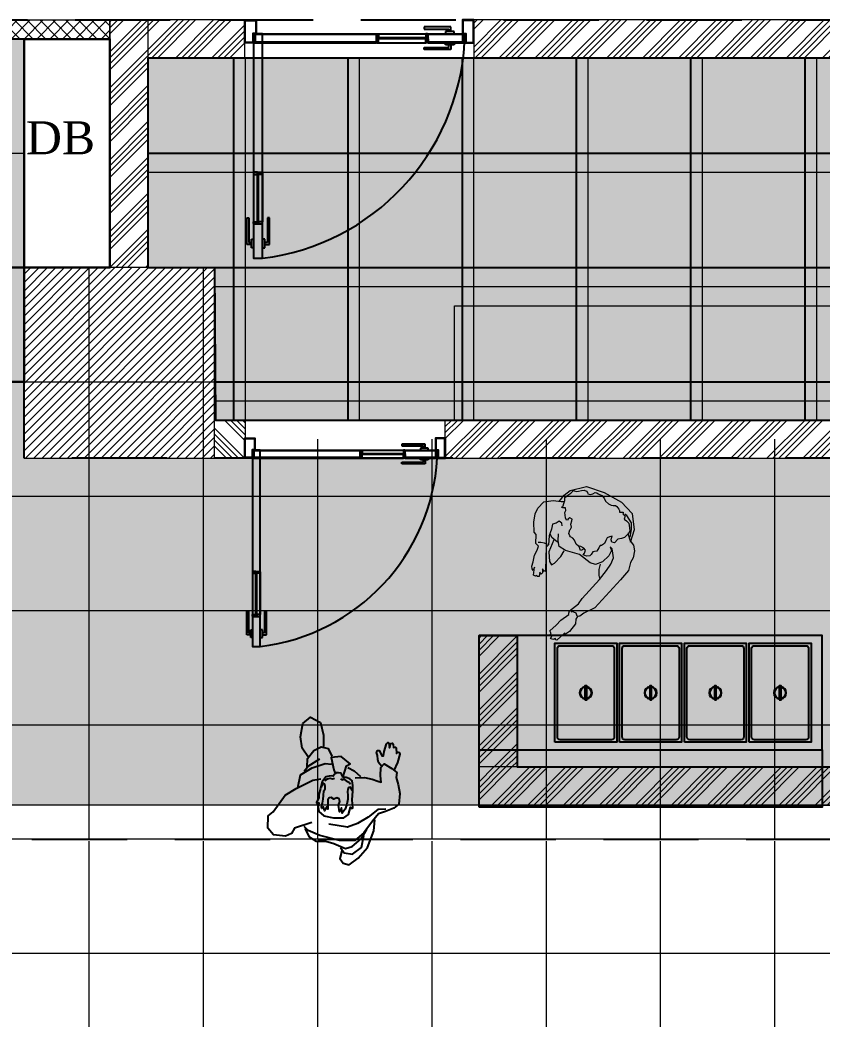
# Model space of a CAD drawing. Header units: millimetres. Extents: x 2335845 to 2509607, y 289014 to 361737.
# Drawn here: x 2372023 to 2376233, y 301757 to 307002 of the extents above; entities that cross this region are included whole.
import ezdxf

# ---------------------------------------------------------------- set-up
doc = ezdxf.new("R2010")
doc.units = ezdxf.units.MM
doc.linetypes.add('DASHED', pattern=[0.75, 0.5, -0.25])
for name, color, linetype, lineweight in [('150 mm WALL', 134, 'Continuous', 25), ('A-PLAN-COLUMN', 3, 'Continuous', 0), ('A-PLAN-RCC-HATCH', 8, 'Continuous', 13), ('AR_01_PARTITION FULL HT', 2, 'Continuous', 25), ('AR_01_WALL', 134, 'Continuous', 20), ('AR_FURNITURE_MODULAR', 20, 'Continuous', 18), ('I-Human', 9, 'Continuous', 9), ('IN-PRTN-FULL', 30, 'Continuous', 20), ('IN-PRTN-HATCH', 8, 'Continuous', 5), ('K - Equipment', 7, 'Continuous', 25), ('TOA-FC-GYPSUM', 250, 'Continuous', 5), ('TOA-FL-CPT-1', 8, 'Continuous', 5), ('TOA-FL-TILE-2', 8, 'Continuous', 5), ('TOA-FL-TILE-3', 8, 'Continuous', 5), ('TOA_DOOR', 7, 'Continuous', 25)]:
    doc.layers.add(name, color=color, linetype=linetype, lineweight=lineweight)
for name, color, linetype in [('FLOOR MARK', 7, 'Continuous'), ('I-FUR', 7, 'Continuous'), ('TEXT', 250, 'Continuous'), ('TOA-FC-MODULAR', 7, 'Continuous')]:
    doc.layers.add(name, color=color, linetype=linetype)
doc.styles.add('GEORGE', font='georgia.ttf')
pattern_1 = [(135, (951725.34, 6184.83), (-94.29269, -94.29269), []), (135, (951725.34, 6216.26), (-94.29269, -94.29269), []), (135, (951725.34, 6247.69), (-94.29269, -94.29269), []), (135, (951725.34, 6279.12), (-94.29269, -94.29269), [])]

# ---------------------------------------------------------------- blocks, each defined once
blk = doc.blocks.new('Columns')
at = {"layer": 'A-PLAN-RCC-HATCH'}
h = blk.add_hatch(dxfattribs=at)
h.set_pattern_fill('ANSI31', color=256, scale=250, style=0)
h.set_pattern_definition([(45, (436397.9, -612762.232), (-22.0970869, 22.0970869), [])])
h.paths.add_polyline_path([(-4160.3, -20463), (-3160.3, -20463), (-3160.3, -19463), (-4160.3, -19463)])
at = {"layer": 'A-PLAN-COLUMN', "elevation": 0}
blk.add_lwpolyline([(-4160.3, -20463), (-3160.3, -20463), (-3160.3, -19463), (-4160.3, -19463)], close=True, dxfattribs=at)
blk = doc.blocks.new('*U889')
at = {"layer": 'IN-PRTN-HATCH'}
h = blk.add_hatch(dxfattribs=at)
h.set_pattern_fill('ANSI37', color=256, scale=15)
h.set_pattern_definition([(45, (2223.726, 0), (-33.67596, 33.67596), []), (135, (2223.726, 0), (-33.67596, -33.67596), [])])
h.paths.add_polyline_path([(-101623.8, -39967.2), (-99714.8, -39967.2), (-99714.8, -39867.2), (-101623.8, -39867.2)])
at = {"layer": 'IN-PRTN-FULL', "elevation": 0}
blk.add_lwpolyline([(-101623.8, -39967.2), (-99714.8, -39967.2), (-99714.8, -39867.2), (-101623.8, -39867.2)], close=True, dxfattribs=at)
blk = doc.blocks.new('FDFSDFD')
at = {"layer": 'I-Human'}
for p, q in [((-1774302, -879070.9), (-1774290.5, -879044.5)), ((-1774290.5, -879044.5), (-1774265.7, -879026.4)), ((-1774265.7, -879026.4), (-1774231.1, -879014.8)), ((-1774231.1, -879014.8), (-1774201.3, -879016.5)), ((-1774201.3, -879016.5), (-1774160.1, -879006.6)), ((-1774160.1, -879006.6), (-1774097.4, -879021.4)), ((-1774097.4, -879021.4), (-1773904.3, -879072.6)), ((-1774434, -879127), (-1774363.1, -879079.2)), ((-1774389.5, -879107.2), (-1774412.6, -879146.8)), ((-1774358.1, -879092.3), (-1774389.5, -879107.2)), ((-1774381.9, -879120.2), (-1774361.7, -879105.1)), ((-1774363.1, -879079.2), (-1774295.4, -879066)), ((-1774361.7, -879105.1), (-1774346.6, -879095)), ((-1774320.2, -879079.2), (-1774358.1, -879092.3)), ((-1774346.6, -879095), (-1774329.8, -879096.7)), ((-1774335.5, -879098.5), (-1774326.8, -879095.6)), ((-1774329.8, -879096.7), (-1774304.6, -879105.1)), ((-1774326.8, -879095.6), (-1774302, -879070.9)), ((-1774304.6, -879105.1), (-1774291.1, -879116.8)), ((-1774183.2, -879107.2), (-1774203, -879120.4)), ((-1774146.9, -879103.9), (-1774183.2, -879107.2)), ((-1774107.3, -879108.8), (-1774146.9, -879103.9)), ((-1774047.9, -879118.7), (-1774107.3, -879108.8)), ((-1773904.3, -879072.6), (-1773853.1, -879110.5)), ((-1774460.5, -879204.5), (-1774434, -879127)), ((-1774412.6, -879146.8), (-1774413.9, -879160.5)), ((-1774410.5, -879170.6), (-1774407.2, -879160.5)), ((-1774407.2, -879153.8), (-1774388.7, -879150.4)), ((-1774407.2, -879160.5), (-1774407.2, -879153.8)), ((-1774388.7, -879150.4), (-1774387, -879135.3)), ((-1774387, -879135.3), (-1774381.9, -879120.2)), ((-1774291.1, -879116.8), (-1774279.3, -879131.9)), ((-1774279.3, -879131.9), (-1774255.8, -879138.7)), ((-1774260.8, -879162.2), (-1774269.2, -879163.9)), ((-1774252.4, -879152.1), (-1774260.8, -879162.2)), ((-1774255.8, -879138.7), (-1774252.4, -879152.1)), ((-1774226.1, -879148.4), (-1774211.3, -879133.6)), ((-1774221.2, -879135.2), (-1774226.1, -879148.4)), ((-1774203, -879120.4), (-1774221.2, -879135.2)), ((-1774211.3, -879133.6), (-1774179.9, -879133.6)), ((-1774179.9, -879133.6), (-1774137, -879148.4)), ((-1774137, -879148.4), (-1774107.3, -879174.8)), ((-1774120.5, -879153.4), (-1774092.4, -879146.8)), ((-1774092.4, -879146.8), (-1774064.4, -879131.9)), ((-1774064.4, -879131.9), (-1774054.5, -879123.7)), ((-1773917.5, -879153.4), (-1774047.9, -879118.7)), ((-1773884.5, -879158.3), (-1773917.5, -879153.4)), ((-1773830, -879183), (-1773884.5, -879158.3)), ((-1773853.1, -879110.5), (-1773830, -879122)), ((-1773823.4, -879135.2), (-1773835, -879146.8)), ((-1773835, -879146.8), (-1773833.3, -879169.8)), ((-1773830, -879122), (-1773821.8, -879131.9)), ((-1773821.8, -879131.9), (-1773805.3, -879133.6)), ((-1773805.3, -879133.6), (-1773783.8, -879123.7)), ((-1773783.8, -879123.7), (-1773732.7, -879133.6)), ((-1773732.7, -879133.6), (-1773706.2, -879148.4)), ((-1773706.2, -879148.4), (-1773716.1, -879151.7)), ((-1773716.1, -879151.7), (-1773661.7, -879171.5)), ((-1774463.8, -879308.4), (-1774460.5, -879204.5)), ((-1774430.7, -879216), (-1774422.3, -879199.2)), ((-1774422.3, -879199.2), (-1774417.3, -879194.1)), ((-1774418.9, -879172.3), (-1774412.2, -879168.9)), ((-1774415.6, -879177.3), (-1774418.9, -879172.3)), ((-1774417.3, -879194.1), (-1774410.5, -879189.1)), ((-1774410.5, -879189.1), (-1774415.6, -879177.3)), ((-1774412.2, -879168.9), (-1774410.5, -879170.6)), ((-1774269.2, -879163.9), (-1774281, -879165.6)), ((-1774281, -879165.6), (-1774270.9, -879177.3)), ((-1774270.9, -879177.3), (-1774260.8, -879184)), ((-1774260.8, -879184), (-1774245.7, -879184)), ((-1774245.7, -879184), (-1774227.2, -879184)), ((-1774227.2, -879184), (-1774212, -879192.4)), ((-1774212, -879192.4), (-1774207, -879199.2)), ((-1774207, -879199.2), (-1774193.5, -879199.2)), ((-1774193.5, -879199.2), (-1774173.3, -879200.9)), ((-1774173.3, -879200.9), (-1774166.6, -879210.9)), ((-1774166.6, -879210.9), (-1774161.6, -879217.7)), ((-1774102.3, -879202.8), (-1774115.5, -879273.7)), ((-1774107.3, -879174.8), (-1774102.3, -879202.8)), ((-1773833.3, -879169.8), (-1773826.7, -879174.8)), ((-1773816.8, -879181.4), (-1773830, -879183)), ((-1773810.2, -879178.1), (-1773816.8, -879181.4)), ((-1773764, -879201.2), (-1773810.2, -879178.1)), ((-1773731, -879211.1), (-1773764, -879201.2)), ((-1773688.1, -879225.9), (-1773731, -879211.1)), ((-1773679.8, -879214.4), (-1773688.1, -879225.9)), ((-1773668.3, -879214.4), (-1773679.8, -879214.4)), ((-1773668.3, -879204.5), (-1773668.3, -879214.4)), ((-1773655.1, -879204.5), (-1773668.3, -879204.5)), ((-1773660, -879178.1), (-1773666.6, -879181.4)), ((-1773666.6, -879181.4), (-1773655.1, -879191.3)), ((-1773661.7, -879171.5), (-1773660, -879178.1)), ((-1773655.1, -879191.3), (-1773655.1, -879204.5)), ((-1774430.7, -879224.4), (-1774430.7, -879216)), ((-1774425.7, -879234.5), (-1774430.7, -879224.4)), ((-1774427.3, -879281.5), (-1774422.3, -879261.4)), ((-1774422.3, -879246.2), (-1774425.7, -879234.5)), ((-1774422.3, -879261.4), (-1774422.3, -879246.2)), ((-1774161.6, -879217.7), (-1774144.8, -879219.3)), ((-1774149.8, -879256.3), (-1774156.5, -879268.1)), ((-1774155.3, -879263.5), (-1774155.1, -879265.5)), ((-1774155.1, -879265.5), (-1774145.2, -879270.4)), ((-1774134.7, -879253), (-1774149.8, -879256.3)), ((-1774144.8, -879219.3), (-1774134.7, -879222.7)), ((-1774134.7, -879222.7), (-1774124.6, -879236.1)), ((-1774122.9, -879254.6), (-1774134.7, -879253)), ((-1774124.6, -879236.1), (-1774122.9, -879254.6)), ((-1774448.9, -879405.6), (-1774463.8, -879308.4)), ((-1774444.2, -879311.8), (-1774437.4, -879295)), ((-1774444.2, -879333.6), (-1774444.2, -879311.8)), ((-1774437.4, -879295), (-1774427.3, -879281.5)), ((-1774156.5, -879313.5), (-1774170, -879331.9)), ((-1774156.5, -879268.1), (-1774156.5, -879286.6)), ((-1774156.5, -879286.6), (-1774151.5, -879298.3)), ((-1774151.5, -879298.3), (-1774156.5, -879313.5)), ((-1774155.1, -879296.8), (-1774155.5, -879297.5)), ((-1774145.2, -879286.9), (-1774155.1, -879296.8)), ((-1774145.2, -879270.4), (-1774137, -879278.7)), ((-1774137, -879278.7), (-1774145.2, -879286.9)), ((-1774115.5, -879273.7), (-1774100.7, -879347.9)), ((-1774445.9, -879342), (-1774444.2, -879333.6)), ((-1774442.5, -879350.4), (-1774445.9, -879342)), ((-1774430.7, -879358.8), (-1774442.5, -879350.4)), ((-1774420.6, -879368.9), (-1774430.7, -879358.8)), ((-1774418.9, -879382.4), (-1774420.6, -879368.9)), ((-1774178.4, -879363.9), (-1774188.5, -879374)), ((-1774176.7, -879357.2), (-1774178.4, -879363.9)), ((-1774170, -879331.9), (-1774176.7, -879343.7)), ((-1774176.7, -879343.7), (-1774176.7, -879357.2)), ((-1774100.7, -879347.9), (-1774104, -879387.5)), ((-1774061.1, -879354.5), (-1774095.7, -879352.9)), ((-1774014.9, -879367.7), (-1774061.1, -879354.5)), ((-1774000, -879379.3), (-1774014.9, -879367.7)), ((-1774391.1, -879471.6), (-1774448.9, -879405.6)), ((-1774427.3, -879394.1), (-1774424, -879385.7)), ((-1774427.3, -879407.6), (-1774427.3, -879394.1)), ((-1774418.9, -879419.3), (-1774427.3, -879407.6)), ((-1774424, -879385.7), (-1774418.9, -879382.4)), ((-1774408.8, -879431.1), (-1774418.9, -879419.3)), ((-1774254.1, -879390.8), (-1774262.5, -879392.4)), ((-1774262.5, -879392.4), (-1774262.5, -879407.6)), ((-1774262.5, -879407.6), (-1774252.4, -879412.6)), ((-1774235.6, -879387.4), (-1774254.1, -879390.8)), ((-1774252.4, -879412.6), (-1774250.7, -879409.3)), ((-1774244, -879416), (-1774252.4, -879427.7)), ((-1774250.7, -879409.3), (-1774244, -879416)), ((-1774223.8, -879377.3), (-1774235.6, -879387.4)), ((-1774212, -879375.6), (-1774223.8, -879377.3)), ((-1774208, -879423.8), (-1774219.5, -879432)), ((-1774207, -879377.3), (-1774212, -879375.6)), ((-1774188.5, -879374), (-1774207, -879377.3)), ((-1774128.7, -879405.6), (-1774161.7, -879420.5)), ((-1774104, -879387.5), (-1774128.7, -879405.6)), ((-1774120.5, -879405.6), (-1774128.7, -879443.6)), ((-1774122.1, -879428.7), (-1774054.5, -879422.1)), ((-1774069.3, -879446.9), (-1774018.2, -879422.1)), ((-1774054.5, -879422.1), (-1774011.6, -879395.8)), ((-1774018.2, -879422.1), (-1773960.4, -879394.1)), ((-1774011.6, -879395.8), (-1774000, -879379.3)), ((-1773960.4, -879394.1), (-1773952.1, -879395.8)), ((-1773952.1, -879395.8), (-1773960.4, -879410.6)), ((-1773960.4, -879410.6), (-1773940.6, -879400.7)), ((-1773940.6, -879400.7), (-1773932.3, -879404)), ((-1773932.3, -879404), (-1773937.3, -879415.5)), ((-1773937.3, -879415.5), (-1773915.8, -879407.3)), ((-1773915.8, -879407.3), (-1773910.9, -879415.5)), ((-1773910.9, -879415.5), (-1773914.2, -879423.8)), ((-1773914.2, -879423.8), (-1773907.6, -879425.4)), ((-1774402.1, -879441.2), (-1774408.8, -879431.1)), ((-1774400.4, -879451.3), (-1774402.1, -879441.2)), ((-1774400.4, -879461.4), (-1774400.4, -879451.3)), ((-1774398.8, -879459.7), (-1774400.4, -879461.4)), ((-1774395.4, -879458), (-1774398.8, -879459.7)), ((-1774380.2, -879461.4), (-1774395.4, -879458)), ((-1774354.8, -879488.1), (-1774391.1, -879471.6)), ((-1774363.4, -879471.4), (-1774380.2, -879461.4)), ((-1774344.9, -879479.8), (-1774363.4, -879471.4)), ((-1774331.5, -879473.1), (-1774344.9, -879479.8)), ((-1774309.6, -879468.1), (-1774331.5, -879473.1)), ((-1774306.2, -879466.4), (-1774309.6, -879468.1)), ((-1774299.5, -879469.8), (-1774306.2, -879466.4)), ((-1774287.7, -879442.9), (-1774299.5, -879451.3)), ((-1774299.5, -879451.3), (-1774292.8, -879464.7)), ((-1774291.1, -879469.8), (-1774299.5, -879469.8)), ((-1774292.8, -879464.7), (-1774291.1, -879469.8)), ((-1774276, -879442.9), (-1774287.7, -879442.9)), ((-1774252.4, -879427.7), (-1774276, -879442.9)), ((-1774219.5, -879432), (-1774221.2, -879448.5)), ((-1774221.2, -879448.5), (-1774204.7, -879458.4)), ((-1774204.7, -879458.4), (-1774191.4, -879471.6)), ((-1774191.4, -879471.6), (-1774166.7, -879465)), ((-1774166.7, -879465), (-1774145.2, -879461.7)), ((-1774145.2, -879461.7), (-1774128.7, -879460.1)), ((-1774128.7, -879443.6), (-1774140.3, -879460.1)), ((-1774128.7, -879460.1), (-1774085.8, -879441.9)), ((-1774085.8, -879441.9), (-1774069.3, -879446.9)), ((-1774084.2, -879446.9), (-1774084.2, -879463.4)), ((-1774084.2, -879463.4), (-1774077.6, -879481.5)), ((-1773968.7, -879471.6), (-1774003.3, -879481.5)), ((-1773945.5, -879466.7), (-1773968.7, -879471.6)), ((-1773909.2, -879437), (-1773947.2, -879451.8)), ((-1773947.2, -879451.8), (-1773929, -879450.2)), ((-1773934, -879458.4), (-1773945.5, -879466.7)), ((-1773929, -879450.2), (-1773934, -879458.4)), ((-1773907.6, -879425.4), (-1773909.2, -879437)), ((-1774313.6, -879496.3), (-1774354.8, -879488.1)), ((-1774318.5, -879488.1), (-1774323.7, -879477)), ((-1774303.7, -879526), (-1774318.5, -879488.1)), ((-1774274, -879567.2), (-1774303.7, -879526)), ((-1774104, -879522.7), (-1774110.6, -879539.2)), ((-1774061.1, -879502.9), (-1774104, -879522.7)), ((-1774077.6, -879481.5), (-1774071, -879494.7)), ((-1774056.1, -879484.8), (-1774061.1, -879502.9)), ((-1774033, -879481.5), (-1774056.1, -879484.8)), ((-1774003.3, -879481.5), (-1774033, -879481.5)), ((-1774231.1, -879580.4), (-1774274, -879567.2)), ((-1774198, -879578.8), (-1774231.1, -879580.4)), ((-1774155.1, -879563.9), (-1774198, -879578.8)), ((-1774110.6, -879539.2), (-1774155.1, -879563.9))]:
    blk.add_line(p, q, dxfattribs=at)
blk = doc.blocks.new('Man_Walking')
at = {"color": 8}
for points in [[(6.99, 20.05), (5.67, 21.74), (5.22, 23.9), (5.48, 26.47), (6.87, 27.81), (8.86, 26.91), (9.59, 24.5), (9.74, 22.36)], [(21.06, 19.29), (20.45, 19.95), (20.28, 20.49), (20.18, 21.24), (19.98, 21.85), (20.11, 22.23), (20.47, 22.26), (20.81, 21.71), (21.04, 21.29), (21.32, 21.29), (21.44, 22.11), (21.75, 23.61), (22.01, 23.87), (22.24, 23.76), (22.41, 22.92), (22.6, 23.71), (22.91, 23.81), (23.04, 23.66), (23.19, 23.01), (23.52, 23.1), (23.67, 22.95), (23.81, 21.86), (24.12, 22.16), (24.34, 22.14), (24.45, 21.83), (24.13, 20.19), (23.5, 18.59)], [(6.86, 18.16), (6.83, 19.83), (7.93, 21.42), (9.28, 22.24), (10.63, 21.99), (11.44, 20.56)], [(6.34, 17.36), (7.03, 18.37), (9.19, 19.96)], [(16.18, 16.72), (17.94, 16.9), (19.44, 16.64), (20.55, 16.33), (21.23, 16.21), (21.01, 17.44), (20.98, 19.04), (21.56, 19.76), (23.1, 18.96), (24.11, 18.28), (24.04, 17.3), (24.48, 15.97), (24.96, 14.27), (24.89, 12.22), (23.99, 11.37), (22.42, 10.65), (21.09, 10.13), (20.07, 8.61), (18.54, 6.29), (16.91, 4.73), (13.93, 4.49), (10.1, 5.22), (7.81, 6.07), (7.02, 6.74)], [(13.9, 16.81), (14.36, 18.91), (15.07, 19.31), (13.27, 20.66), (11.35, 20.34), (12.01, 18.01), (12.2, 17.47)], [(5.35, 14.08), (5.69, 16.64), (7.84, 18.09), (10.27, 19.13), (11.48, 19.04)], [(14.64, 18.58), (15.89, 18.04), (17.19, 17.03)], [(8.45, 7.62), (5.17, 6.34), (4.64, 5.24), (3.53, 4.71), (1.26, 4.8), (0.06, 6.02), (0, 8.39), (0.9, 9.23), (2.96, 12.51), (5.04, 13.95), (8.13, 15.78), (9.6, 16.13)], [(10.44, 15.81), (10.91, 16.17), (11.42, 16.35), (11.85, 16.22), (12.23, 16.38)], [(13.37, 16.35), (13.64, 16.19), (14.05, 16.32), (14.49, 16.03), (15.15, 15.73), (15.24, 15.47)], [(15.78, 14.24), (15.56, 14.65), (15.32, 14.88), (15.08, 14.76), (14.92, 14.46), (14.92, 13.93), (15, 13.34), (15.01, 12.57), (14.89, 11.55), (14.68, 10.58), (14.43, 10.25), (14.14, 9.81), (13.93, 10.78), (13.59, 9.99), (13.36, 11.26), (13.52, 11.97), (13.35, 12.52), (12.92, 12.65), (12.34, 12.39), (11.82, 12.63), (11.44, 12.54), (11.23, 12.19), (11.29, 11.11), (11.34, 10.38), (11.06, 10.8), (10.7, 9.99), (10.48, 10.79), (10.2, 10.46), (10.06, 10.76), (10.22, 11.47), (10.3, 12.23), (10.31, 12.95), (10.37, 13.86), (10.57, 14.26), (10.53, 14.78), (10.38, 15.19), (10.17, 15.3), (9.95, 15.05), (9.81, 14.5)], [(22.46, 11.1), (20.92, 10.91), (19.14, 9.36), (17.22, 7.98), (15.34, 7.2), (11.72, 7.54)], [(14.55, 2.55), (14.21, 1.05), (14.91, 0.24), (16.11, 0), (17.72, 1.33), (19.4, 3.49), (20.4, 6.76), (20.47, 8.89)], [(7.15, 6.42), (8.1, 4.84), (9.49, 4.13), (11.32, 4.22), (12.89, 3.88), (15.19, 3.03), (16.44, 3.55), (18.07, 5.11), (19.05, 7.01)], [(14.21, 3.18), (14.98, 2.21), (16.64, 2.09), (18.26, 3.42), (18.58, 5.75)]]:
    blk.add_lwpolyline(points, dxfattribs=at)
blk.add_lwpolyline([(12.92, 17.45), (12.54, 17.46), (12.27, 17.24), (12.04, 16.98), (11.96, 16.8), (11.66, 16.84), (11.21, 16.71), (10.54, 16.53), (9.91, 15.57), (9.79, 14.83), (9.66, 14.26), (9.43, 13.11), (9.44, 12.5), (9.11, 11.52), (9.3, 11.28), (9.55, 11.51), (9.44, 10.64), (9.66, 9.8), (10.64, 9.08), (12.55, 8.76), (14.49, 8.92), (15.36, 9.6), (15.65, 11.07), (15.86, 10.8), (16.08, 10.93), (15.87, 12.48), (15.92, 14.16), (15.81, 15.22), (15.62, 16.09), (15.17, 16.43), (14.45, 16.67), (13.81, 16.64), (13.72, 16.91), (13.55, 17.24), (13.36, 17.44)], close=True, dxfattribs=at)
blk = doc.blocks.new('M3')
at = {"color": 8}
blk.add_blockref('Man_Walking', (0, 0), dxfattribs=at)
blk = doc.blocks.new('A$C3A863514')
at = {"layer": 'TOA_DOOR', "color": 8, "ltscale": 3}
for p, q in [((-113, 1029.6), (-113, 906.7)), ((-92, 1029.6), (-113, 1029.6)), ((-103.6, 1020.1), (-92, 1020.1)), ((-103.6, 906.7), (-103.6, 1020.1)), ((-92, 1044.7), (-92, 1005)), ((-82.6, 1044.7), (-92, 1044.7)), ((-92, 1029.6), (-92, 1020.1)), ((-40, 1044.7), (-30.6, 1044.7)), ((-30.6, 1044.7), (-30.6, 1005)), ((-30.6, 1029.6), (-30.6, 1020.1)), ((-30.6, 1029.6), (-9.6, 1029.6)), ((-19, 1020.1), (-30.6, 1020.1)), ((-19, 906.7), (-19, 1020.1)), ((-9.6, 1029.6), (-9.6, 906.7)), ((-92, 1005), (-82.6, 1005)), ((-30.6, 1005), (-40, 1005)), ((-40, 934.5), (-81, 934.5)), ((-81, 708), (-81, 924.6)), ((-62.9, 934.5), (-62.9, 708)), ((-58.1, 934.5), (-58.1, 708)), ((-40, 708), (-40, 924.6)), ((-113, 906.7), (-103.6, 906.7)), ((-9.6, 906.7), (-19, 906.7)), ((-40, 698.2), (-81, 698.2))]:
    blk.add_line(p, q, dxfattribs=at)
at = {"layer": 'TOA_DOOR', "ltscale": 3}
for p, q in [((-960, 114.5), (-920.3, 114.5)), ((-960, 105), (-960, 114.5)), ((-944.9, 135.5), (-822, 135.5)), ((-944.9, 114.5), (-944.9, 135.5)), ((-944.9, 114.5), (-935.4, 114.5)), ((-935.4, 126), (-935.4, 114.5)), ((-822, 126), (-935.4, 126)), ((-920.3, 114.5), (-920.3, 105)), ((-840, 105), (-840, 64)), ((-613.6, 105), (-830.2, 105)), ((-822, 135.5), (-822, 126)), ((-603.7, 105), (-603.7, 64)), ((-960, 62.5), (-960, 53)), ((-960, 53), (-920.3, 53)), ((-944.9, 53), (-935.4, 53)), ((-944.9, 53), (-944.9, 32)), ((-935.4, 41.4), (-935.4, 53)), ((-920.3, 53), (-920.3, 62.5)), ((-613.6, 64), (-830.2, 64)), ((-944.9, 32), (-822, 32)), ((-822, 41.4), (-935.4, 41.4)), ((-822, 32), (-822, 41.4))]:
    blk.add_line(p, q, dxfattribs=at)
at = {"layer": 'TOA_DOOR', "color": 5, "ltscale": 3}
for p, q in [((-840, 86.9), (-613.6, 86.9)), ((-840, 82.2), (-613.6, 82.2))]:
    blk.add_line(p, q, dxfattribs=at)
at = {"layer": 'TOA_DOOR', "color": 8, "ltscale": 3}
blk.add_lwpolyline([(-39.9, 64), (-40, 1092), (-81, 1092), (-80.9, 64)], close=True, dxfattribs=at)
for points in [[(-78.5, 934.5), (-78.5, 932), (-81, 932), (-81, 924.6), (-62.9, 924.6), (-62.9, 934.5), (-78.5, 934.5)], [(-42.5, 934.5), (-42.5, 932), (-40, 932), (-40, 924.6), (-58.1, 924.6), (-58.1, 934.5), (-42.5, 934.5)], [(-78.5, 698.2), (-78.5, 700.7), (-81, 700.7), (-81, 708), (-62.9, 708), (-62.9, 698.2), (-78.5, 698.2)], [(-42.5, 698.2), (-42.5, 700.7), (-40, 700.7), (-40, 708), (-58.1, 708), (-58.1, 698.2), (-42.5, 698.2)]]:
    blk.add_lwpolyline(points, dxfattribs=at)
at = {"layer": 'TOA_DOOR', "ltscale": 3}
for points in [[(-1050, 0), (-1050, 0), (-997.5, 0), (-997.5, 64), (-1010.1, 64), (-1010.1, 105), (-1050, 105), (-1050, 0)], [(-1047.6, 3.1), (-1047.6, 2.4), (-999.9, 2.4), (-999.9, 61.7), (-1012.5, 61.7), (-1012.5, 102.6), (-1047.6, 102.6), (-1047.6, 2.4)], [(-840, 105), (-1007.3, 105), (-1007.3, 101.8), (-840, 101.8)], [(-840, 101.8), (-999.4, 101.8), (-999.4, 67.2), (-840, 67.2)], [(-840, 102.5), (-837.5, 102.5), (-837.5, 105), (-830.2, 105), (-830.2, 86.9), (-840, 86.9), (-840, 102.5)], [(-603.7, 102.5), (-606.2, 102.5), (-606.2, 105), (-613.6, 105), (-613.6, 86.9), (-603.7, 86.9), (-603.7, 102.5)], [(-39.9, 105), (-603.7, 105)], [(-603.7, 101.8), (-39.9, 101.8), (-39.9, 105)], [(-47.8, 101.8), (-603.7, 101.8)], [(-603.7, 67.2), (-47.8, 67.2), (-47.8, 101.8)], [(0, 0), (0, 0), (-52.5, 0), (-52.5, 64), (-39.9, 64), (-39.9, 105), (0, 105), (0, 0)], [(-2.4, 3.1), (-2.4, 2.4), (-50.1, 2.4), (-50.1, 61.7), (-37.5, 61.7), (-37.5, 102.6), (-2.4, 102.6), (-2.4, 2.4)], [(-840, 64), (-1007.3, 64), (-1007.3, 67.2), (-840, 67.2)], [(-840, 66.5), (-837.5, 66.5), (-837.5, 64), (-830.2, 64), (-830.2, 82.2), (-840, 82.2), (-840, 66.5)], [(-603.7, 66.5), (-606.2, 66.5), (-606.2, 64), (-613.6, 64), (-613.6, 82.2), (-603.7, 82.2), (-603.7, 66.5)], [(-39.9, 67.2), (-39.9, 64), (-603.7, 64)], [(-603.7, 67.2), (-39.9, 67.2)]]:
    blk.add_lwpolyline(points, dxfattribs=at)
for points in [[(-1007.3, 101.8), (-999.4, 101.8), (-999.4, 67.2), (-1007.3, 67.2)], [(-39.9, 101.8), (-47.8, 101.8), (-47.8, 67.2), (-39.9, 67.2)]]:
    blk.add_lwpolyline(points, close=True, dxfattribs=at)
at = {"layer": 'TOA_DOOR', "color": 8, "ltscale": 3}
blk.add_arc((47.2, 43.5), 1056.3, 96.9725, 176.6607, dxfattribs=at)
at = {"layer": 'TOA_DOOR', "ltscale": 3}
for centre, radius, start, end in [((-850.4, 98.5), 15.6, 311.9747, 17.0953), ((-857.7, 96.8), 20.3, 330.6798, 14.7641), ((-845.4, 100), 14.2, 292.4741, 7.5067), ((-841.2, 99.3), 12.5, 275.6882, 327.9828), ((-834.4, 95.7), 5.19, 207.9347, 287.0897), ((-833.7, 100.1), 5.81, 208.0111, 296.8103), ((-832.8, 106.2), 8, 222.5397, 287.3666), ((-611, 106.2), 8, 252.6334, 317.4603), ((-602.5, 99.3), 12.5, 212.0172, 264.3118), ((-610.1, 100.1), 5.81, 243.1897, 331.9889), ((-598.3, 100), 14.2, 172.4933, 247.5259), ((-609.4, 95.7), 5.19, 252.9103, 332.0653), ((-593.3, 98.5), 15.6, 162.9047, 228.0253), ((-586, 96.8), 20.3, 165.2359, 209.3202), ((-850.4, 70.6), 15.6, 342.9047, 48.0253), ((-857.7, 72.2), 20.3, 345.2359, 29.3202), ((-845.4, 69), 14.2, 352.4933, 67.5259), ((-841.2, 69.8), 12.5, 32.0172, 84.3118), ((-834.4, 73.4), 5.19, 72.9103, 152.0653), ((-833.7, 68.9), 5.81, 63.1897, 151.9889), ((-832.8, 62.8), 8, 72.6334, 137.4603), ((-611, 62.8), 8, 42.5397, 107.3666), ((-602.5, 69.8), 12.5, 95.6882, 147.9828), ((-610.1, 68.9), 5.81, 28.0111, 116.8103), ((-598.3, 69), 14.2, 112.4741, 187.5067), ((-609.4, 73.4), 5.19, 27.9347, 107.0897), ((-593.3, 70.6), 15.6, 131.9747, 197.0953), ((-586, 72.2), 20.3, 150.6798, 194.7641)]:
    blk.add_arc(centre, radius, start, end, dxfattribs=at)
blk = doc.blocks.new('*U909')
at = {"layer": 'AR_01_WALL'}
h = blk.add_hatch(dxfattribs=at)
h.set_pattern_fill('ANSI34', color=8, scale=7, angle=90)
h.set_pattern_definition(pattern_1)
h.paths.add_polyline_path([(284136.8, 139951.4), (291725.5, 139951.4), (291725.5, 139751.4), (284136.8, 139751.4)])
blk.add_lwpolyline([(284136.8, 139951.4), (291725.5, 139951.4), (291725.5, 139751.4), (284136.8, 139751.4), (284136.8, 139951.4)], dxfattribs=at)
blk = doc.blocks.new('*U911')
at = {"layer": 'AR_01_WALL'}
h = blk.add_hatch(dxfattribs=at)
h.set_pattern_fill('ANSI34', color=8, scale=7, angle=90)
h.set_pattern_definition(pattern_1)
h.paths.add_polyline_path([(284136.8, 139951.4), (284297.8, 139951.4), (284297.8, 139751.4), (284136.8, 139751.4)])
blk.add_lwpolyline([(284136.8, 139951.4), (284297.8, 139951.4), (284297.8, 139751.4), (284136.8, 139751.4), (284136.8, 139951.4)], dxfattribs=at)
blk = doc.blocks.new('*U913')
at = {"layer": 'AR_01_WALL'}
h = blk.add_hatch(dxfattribs=at)
h.set_pattern_fill('ANSI34', color=8, scale=7, angle=90)
h.set_pattern_definition(pattern_1)
h.paths.add_polyline_path([(284136.8, 139951.4), (285436.8, 139951.4), (285436.8, 139751.4), (284136.8, 139751.4)])
blk.add_lwpolyline([(284136.8, 139951.4), (285436.8, 139951.4), (285436.8, 139751.4), (284136.8, 139751.4), (284136.8, 139951.4)], dxfattribs=at)
blk = doc.blocks.new('*U914')
at = {"layer": 'AR_01_WALL'}
h = blk.add_hatch(dxfattribs=at)
h.set_pattern_fill('ANSI34', color=8, scale=7, angle=90)
h.set_pattern_definition(pattern_1)
h.paths.add_polyline_path([(284136.8, 139951.4), (284645, 139951.4), (284645, 139751.4), (284136.8, 139751.4)])
blk.add_lwpolyline([(284136.8, 139951.4), (284645, 139951.4), (284645, 139751.4), (284136.8, 139751.4), (284136.8, 139951.4)], dxfattribs=at)
blk = doc.blocks.new('*U915')
at = {"layer": 'AR_01_WALL'}
h = blk.add_hatch(dxfattribs=at)
h.set_pattern_fill('ANSI34', color=8, scale=7, angle=90)
h.set_pattern_definition(pattern_1)
h.paths.add_polyline_path([(284136.8, 139951.4), (293125.8, 139951.4), (293125.8, 139751.4), (284136.8, 139751.4)])
blk.add_lwpolyline([(284136.8, 139951.4), (293125.8, 139951.4), (293125.8, 139751.4), (284136.8, 139751.4), (284136.8, 139951.4)], dxfattribs=at)
blk = doc.blocks.new('*U916')
at = {"layer": 'AR_01_WALL'}
h = blk.add_hatch(dxfattribs=at)
h.set_pattern_fill('ANSI34', color=8, scale=7, angle=90)
h.set_pattern_definition(pattern_1)
h.paths.add_polyline_path([(284136.8, 139951.4), (291336.8, 139951.4), (291336.8, 139751.4), (284136.8, 139751.4)])
blk.add_lwpolyline([(284136.8, 139951.4), (291336.8, 139951.4), (291336.8, 139751.4), (284136.8, 139751.4), (284136.8, 139951.4)], dxfattribs=at)
blk = doc.blocks.new('*U920')
at = {"layer": 'AR_01_WALL'}
h = blk.add_hatch(dxfattribs=at)
h.set_pattern_fill('ANSI34', color=8, scale=7, angle=90)
h.set_pattern_definition(pattern_1)
h.paths.add_polyline_path([(284136.8, 139951.4), (284826.3, 139951.4), (284826.3, 139751.4), (284136.8, 139751.4)])
blk.add_lwpolyline([(284136.8, 139951.4), (284826.3, 139951.4), (284826.3, 139751.4), (284136.8, 139751.4), (284136.8, 139951.4)], dxfattribs=at)

msp = doc.modelspace()

# ---------------------------------------------------------------- hatches: boundary and pattern name
at = {"layer": 'TOA-FC-GYPSUM'}
h = msp.add_hatch(dxfattribs=at)
h.set_pattern_fill('DASH', color=252, scale=50, angle=45)
h.set_pattern_definition([(45, (90021.14, 24146.98), (0, 224.506403), [158.75, -158.75])])
edge = h.paths.add_edge_path()
edge.add_line((2394228.73, 302880.228), (2361837.845, 302880.228))
edge.add_arc((2362325.55, 304175.771), 1384.301, 194.563351, 249.3712, ccw=False)
edge.add_line((2360985.727, 303827.688), (2360985.727, 306907.174))
edge.add_line((2360985.727, 306907.174), (2372044.682, 306901.61))
edge.add_line((2372044.682, 306901.61), (2372044.683, 304701.624))
edge.add_line((2372044.683, 304701.624), (2384044.683, 304701.624))
edge.add_line((2384044.683, 304701.624), (2384044.683, 306901.625))
edge.add_line((2384044.683, 306901.625), (2395185.727, 306907.174))
edge.add_line((2395185.727, 306907.174), (2395185.727, 303827.688))
edge.add_arc((2394120.702, 304127.005), 1106.286, 276.434642, 344.302388, ccw=False)
at = {"layer": 'TOA-FC-MODULAR'}
h = msp.add_hatch(dxfattribs=at)
h.set_pattern_fill('_USER', color=252, scale=600, angle=270, double=1, pattern_type=0)
h.set_pattern_definition([(270, (2383944.7, 306901.6), (600, -1e-13), []), (0, (2383944.7, 306901.6), (0, 600), [])])
h.paths.add_polyline_path([(2372694.682, 306801.624), (2372694.682, 305701.624), (2373044.683, 305701.624), (2373049.42, 304901.629), (2383049.42, 304901.618), (2383044.683, 305701.624), (2383394.683, 305701.625), (2383394.682, 306801.641)])
h = msp.add_hatch(dxfattribs=at)
h.set_pattern_fill('AR-SAND', color=253, scale=4.3)
h.set_pattern_definition([(37.5, (2408113.76, 309771.23), (-6.8801, 210.4477), [0, -166.0144, 0, -185.674, 0, -177.4825]), (7.5, (2408113.76, 309771.23), (193.295, 308.2348), [0, -89.5604, 0, -149.6314, 0, -57.3405]), (327.5, (2407979.42, 309771.23), (340.1267, 0.618), [0, -54.61, 0, -196.596, 0, -256.667]), (317.5, (2407979.42, 309771.23), (328.3293, 95.8596), [0, -27.305, 0, -128.8796, 0, -147.447])])
h.paths.add_polyline_path([(2372694.682, 306801.624), (2372694.682, 305701.624), (2373044.683, 305701.624), (2373049.42, 304901.629), (2383049.42, 304901.618), (2383044.683, 305701.624), (2383394.683, 305701.625), (2383394.682, 306801.641)])
at = {"layer": 'TOA-FL-TILE-2', "true_color": 0x5e67af}
h = msp.add_hatch(dxfattribs=at)
h.set_pattern_fill('_USER', color=165, scale=600, double=1, pattern_type=0)
h.set_pattern_definition([(0, (2360385.7, 304501.64), (0, 600), []), (90, (2360385.7, 304501.64), (-600, 4e-14), [])])
h.paths.add_polyline_path([(2385585.726, 306901.625), (2384044.683, 306901.625), (2384044.683, 304701.624), (2372044.683, 304701.624), (2372044.682, 306901.61), (2370585.713, 306901.625), (2370585.714, 302701.637), (2385585.714, 302701.637)])
at = {"layer": 'TOA-FL-TILE-3'}
h = msp.add_hatch(dxfattribs=at)
h.set_pattern_fill('_USER', color=253, scale=600, double=1, pattern_type=0)
h.set_pattern_definition([(0, (2357985.7, 306901.64), (0, 600), []), (90, (2357985.7, 306901.64), (-600, 4e-14), [])])
h.paths.add_polyline_path([(2367585.714, 306904.403), (2360985.727, 306903.711), (2360985.727, 302699.07), (2367585.714, 302699.763)], flags=17)
edge = h.paths.add_edge_path(flags=16)
edge.add_line((2361443.619, 301499.697), (2375246.92, 301499.697))
edge.add_arc((2374696.248, 301062.795), 702.939, 11.230544, 38.428441, ccw=False)
edge.add_line((2375385.727, 301199.697), (2375385.727, 295200.745))
edge.add_arc((2375087.434, 295199.933), 298.294, -90.135783, 0.155946, ccw=False)
edge.add_line((2375086.727, 294901.64), (2361443.619, 294900.745))
edge.add_arc((2361668.237, 295743.023), 871.714, 218.468347, 255.067857, ccw=False)
edge.add_line((2360985.727, 295200.745), (2360985.727, 301199.697))
edge.add_arc((2361668.237, 300657.419), 871.714, 104.932143, 141.531653, ccw=False)
h.paths.add_polyline_path([(2385585.726, 306901.625), (2384044.683, 306901.625), (2384044.683, 304701.624), (2372044.683, 304701.624), (2372044.682, 306901.61), (2370585.713, 306901.625), (2370585.714, 302691.494), (2385585.728, 302691.494)], flags=16)
h.paths.add_polyline_path([(2388585.727, 306905.815), (2395185.714, 306905.815), (2395185.714, 302735.166), (2388585.727, 302735.166)], flags=17)
edge = h.paths.add_edge_path(flags=16)
edge.add_line((2381085.727, 294901.64), (2395185.727, 294901.637))
edge.add_line((2395185.727, 294901.637), (2395185.727, 301214.879))
edge.add_arc((2394379.187, 300406.596), 1141.854, 45.06188, 73.270422)
edge.add_line((2394707.875, 301500.119), (2381061.98, 301500.699))
edge.add_arc((2381085.982, 301201.086), 300.572, 94.580191, 177.369814)
edge.add_line((2380785.727, 301214.879), (2380785.727, 295219.957))
edge.add_arc((2381114.134, 295228.94), 328.53, 181.566723, 265.039569)
edge = h.paths.add_edge_path(flags=16)
edge.add_line((2396947.437, 304501.637), (2403023.991, 304501.637))
edge.add_arc((2403124.87, 304939.657), 449.487, 257.030623, 388.136623)
edge.add_line((2403585.714, 305151.624), (2403585.714, 306900.873))
edge.add_line((2403585.714, 306900.873), (2396385.713, 306901.631))
edge.add_line((2396385.713, 306901.631), (2396385.715, 305151.624))
edge.add_arc((2396864.29, 304997.497), 502.782, 162.14863, 279.518875)
h.paths.add_polyline_path([(2396385.714, 294901.64), (2396385.714, 301501.637), (2403585.713, 301501.637), (2403585.713, 294901.637)], flags=16)
edge = h.paths.add_edge_path()
edge.add_line((2357985.714, 306901.626), (2357985.73, 303901.639))
edge.add_line((2357985.73, 303901.639), (2359785.722, 303901.635))
edge.add_line((2359785.722, 303901.635), (2359785.714, 295501.637))
edge.add_line((2359785.714, 295501.637), (2357885.725, 295501.637))
edge.add_line((2357885.725, 295501.637), (2357884.218, 295843.515))
edge.add_line((2357884.218, 295843.515), (2352910.328, 295843.52))
edge.add_line((2352910.328, 295843.52), (2352911.835, 294601.622))
edge.add_line((2352911.835, 294601.622), (2351044.683, 294601.622))
edge.add_line((2351044.683, 294601.622), (2351044.683, 293701.624))
edge.add_line((2351044.683, 293701.624), (2350244.683, 293701.624))
edge.add_line((2350244.683, 293701.624), (2350244.683, 291915.217))
edge.add_arc((2372334.758, -28802.036), 321477.103, 83.98092871, 93.94014429, ccw=False)
edge.add_line((2406044.683, 290902.779), (2406044.683, 296951.624))
edge.add_line((2406044.683, 296951.624), (2405044.683, 296951.624))
edge.add_line((2405044.683, 296951.624), (2405044.633, 306905.059))
edge.add_line((2405044.633, 306905.059), (2387537.951, 306905.039))
edge.add_line((2387537.951, 306905.039), (2387537.947, 307005.814))
edge.add_line((2387537.947, 307005.814), (2386486.979, 307003.831))
edge.add_line((2386486.979, 307003.831), (2386485.042, 306905.037))
edge.add_line((2386485.042, 306905.037), (2384044.683, 306905.035))
edge.add_line((2384044.683, 306905.035), (2384044.684, 305701.624))
edge.add_line((2384044.684, 305701.624), (2383044.683, 305701.624))
edge.add_line((2383044.683, 305701.624), (2383044.683, 304801.624))
edge.add_line((2383044.683, 304801.624), (2373044.683, 304801.624))
edge.add_line((2373044.683, 304801.624), (2373044.683, 305701.624))
edge.add_line((2373044.683, 305701.624), (2372044.683, 305701.624))
edge.add_line((2372044.683, 305701.624), (2372044.682, 306901.628))
edge.add_line((2372044.682, 306901.628), (2369610.529, 306901.551))
edge.add_line((2369610.529, 306901.551), (2369610.532, 307002.744))
edge.add_line((2369610.532, 307002.744), (2368560.531, 307002.665))
edge.add_line((2368560.531, 307002.665), (2368560.527, 306901.51))
edge.add_line((2368560.527, 306901.51), (2357985.714, 306901.644))
h = msp.add_hatch(dxfattribs=at)
h.set_pattern_fill('_USER', color=253, scale=600, angle=90, double=1, pattern_type=0)
h.set_pattern_definition([(90, (2374405.66, 306801.6), (-600, 4e-14), []), (180, (2374405.66, 306801.6), (-7e-14, -600), [])])
h.paths.add_polyline_path([(2372694.682, 306801.633), (2372694.682, 305701.624), (2373044.683, 305701.624), (2373049.42, 304901.629), (2383049.42, 304901.618), (2383044.683, 305701.624), (2383394.683, 305701.617), (2383394.682, 306801.633)])

# ---------------------------------------------------------------- linework, layer by layer
at = {"elevation": 0}
msp.add_lwpolyline([(2372694.682, 306801.624), (2372694.682, 305701.624), (2373044.683, 305701.624), (2373049.42, 304901.629), (2383049.42, 304901.618), (2383044.683, 305701.624), (2383394.683, 305701.625), (2383394.682, 306801.641)], close=True, dxfattribs=at)
at = {"layer": '150 mm WALL'}
msp.add_lwpolyline([(2374433.287, 302869.792), (2374433.287, 303769.792), (2374633.287, 303769.792), (2374633.287, 303080.228), (2381401.532, 303080.228), (2381401.532, 303769.53), (2381601.532, 303769.792), (2381633.287, 302869.792)], dxfattribs=at)
at = {"layer": 'AR_FURNITURE_MODULAR', "linetype": 'Continuous', "lineweight": 30, "elevation": 0}
for points in [[(2372044.682, 306901.628), (2372494.681, 306901.628), (2372494.682, 305701.624), (2372044.683, 305701.624)], [(2370844.684, 305701.624), (2372044.684, 305701.624), (2372044.684, 305101.624), (2370844.684, 305101.624)]]:
    msp.add_lwpolyline(points, close=True, dxfattribs=at)
at = {"layer": 'AR_FURNITURE_MODULAR', "elevation": 0}
msp.add_lwpolyline([(2381794.26, 304901.623), (2374304.58, 304901.623), (2374304.364, 305501.623), (2381794.045, 305501.623)], close=True, dxfattribs=at)
msp.add_lwpolyline([(2381794.26, 304901.623), (2374304.58, 304901.623), (2374304.364, 305501.623), (2381794.045, 305501.623)], close=True, dxfattribs=at)
at = {"layer": 'FLOOR MARK', "color": 8, "linetype": 'DASHED', "ltscale": 1000}
msp.add_lwpolyline([(2344950.518, 323601.624), (2348044.691, 323601.624), (2348044.691, 308801.624), (2344944.683, 308801.624), (2344944.683, 307001.553), (2351045.878, 307001.608), (2351044.683, 304701.624), (2350244.683, 304701.624), (2350244.683, 294701.624), (2352811.835, 294701.622), (2352811.821, 307001.631), (2405044.706, 307001.633)], dxfattribs=at)
at = {"layer": 'FLOOR MARK', "linetype": 'DASHED', "ltscale": 1000}
msp.add_lwpolyline([(2385585.726, 306901.625), (2384044.683, 306901.625), (2384044.683, 304701.624), (2372044.683, 304701.624), (2372044.682, 306901.61), (2370585.713, 306901.625), (2370585.714, 302701.637), (2385585.714, 302701.637)], close=True, dxfattribs=at)
at = {"layer": 'K - Equipment'}
for points in [[(2374633.287, 303769.53), (2374633.287, 303169.792), (2376233.287, 303169.792), (2376233.287, 303769.792), (2374433.287, 303769.792)], [(2374433.287, 302869.792), (2374433.287, 303169.792), (2376233.287, 303169.792), (2376233.287, 302869.792), (2374433.287, 302869.792)]]:
    msp.add_lwpolyline(points, dxfattribs=at)
for points in [[(2374830.802, 303209.661), (2374830.802, 303729.661), (2375155.802, 303729.661), (2375155.802, 303209.661)], [(2375170.839, 303209.661), (2375170.839, 303729.661), (2375495.839, 303729.661), (2375495.839, 303209.661)], [(2375510.876, 303209.661), (2375510.876, 303729.661), (2375835.876, 303729.661), (2375835.876, 303209.661)], [(2375850.913, 303209.661), (2375850.913, 303729.661), (2376175.913, 303729.661), (2376175.913, 303209.661)], [(2374988.598, 303431.949), (2374997.902, 303431.949), (2374997.902, 303506.584), (2374988.598, 303506.584)], [(2375328.635, 303431.949), (2375337.939, 303431.949), (2375337.939, 303506.584), (2375328.635, 303506.584)], [(2375668.672, 303431.949), (2375677.976, 303431.949), (2375677.976, 303506.584), (2375668.672, 303506.584)], [(2376008.709, 303431.949), (2376018.013, 303431.949), (2376018.013, 303506.584), (2376008.709, 303506.584)]]:
    msp.add_lwpolyline(points, close=True, dxfattribs=at)
for points in [[(2374843.802, 303237.661), (2374843.802, 303701.661, -0.41421356), (2374858.802, 303716.661), (2375127.802, 303716.661, -0.41421356), (2375142.802, 303701.661), (2375142.802, 303237.661, -0.41421356), (2375127.802, 303222.661), (2374858.802, 303222.661, -0.41421356)], [(2375183.839, 303237.661), (2375183.839, 303701.661, -0.41421356), (2375198.839, 303716.661), (2375467.839, 303716.661, -0.41421356), (2375482.839, 303701.661), (2375482.839, 303237.661, -0.41421356), (2375467.839, 303222.661), (2375198.839, 303222.661, -0.41421356)], [(2375523.876, 303237.661), (2375523.876, 303701.661, -0.41421356), (2375538.876, 303716.661), (2375807.876, 303716.661, -0.41421356), (2375822.876, 303701.661), (2375822.876, 303237.661, -0.41421356), (2375807.876, 303222.661), (2375538.876, 303222.661, -0.41421356)], [(2375863.913, 303237.661), (2375863.913, 303701.661, -0.41421356), (2375878.913, 303716.661), (2376147.913, 303716.661, -0.41421356), (2376162.913, 303701.661), (2376162.913, 303237.661, -0.41421356), (2376147.913, 303222.661), (2375878.913, 303222.661, -0.41421356)]]:
    msp.add_lwpolyline(points, format="xyb", close=True, dxfattribs=at)
for centre, radius, start, end in [((2374993.25, 303469.266), 32.543, 98.218514, 261.781486), ((2374993.302, 303469.661), 30, 99.02169, 260.97831), ((2374993.25, 303469.266), 32.543, 278.218514, 81.781486), ((2374993.302, 303469.661), 30, 278.819477, 81.180523), ((2375333.287, 303469.266), 32.543, 98.218514, 261.781486), ((2375333.339, 303469.661), 30, 99.02169, 260.97831), ((2375333.287, 303469.266), 32.543, 278.218514, 81.781486), ((2375333.339, 303469.661), 30, 278.819477, 81.180523), ((2375673.324, 303469.266), 32.543, 98.218514, 261.781486), ((2375673.376, 303469.661), 30, 99.02169, 260.97831), ((2375673.324, 303469.266), 32.543, 278.218514, 81.781486), ((2375673.376, 303469.661), 30, 278.819477, 81.180523), ((2376013.361, 303469.266), 32.543, 98.218514, 261.781486), ((2376013.413, 303469.661), 30, 99.02169, 260.97831), ((2376013.361, 303469.266), 32.543, 278.218514, 81.781486), ((2376013.413, 303469.661), 30, 278.819477, 81.180523)]:
    msp.add_arc(centre, radius, start, end, dxfattribs=at)
at = {"layer": 'TOA-FC-GYPSUM', "elevation": 0}
msp.add_lwpolyline([(2360985.727, 306907.174), (2372044.682, 306901.61), (2372044.683, 304701.624), (2384044.683, 304701.624), (2384044.683, 306901.625), (2395185.727, 306907.174), (2395185.727, 303827.688, -0.21037871), (2394228.73, 302880.228), (2361837.845, 302880.228, -0.24381001), (2360985.727, 303827.688)], format="xyb", close=True, dxfattribs=at)
at = {"layer": 'TOA-FL-CPT-1', "elevation": 0}
msp.add_lwpolyline([(2372694.682, 306801.633), (2372694.682, 305701.624), (2373044.683, 305701.624), (2373049.42, 304901.629), (2383049.42, 304901.618), (2383044.683, 305701.624), (2383394.683, 305701.617), (2383394.682, 306801.633), (2372694.682, 306801.633)], dxfattribs=at)

# ---------------------------------------------------------------- block references
at = {"layer": '150 mm WALL', "lineweight": 25}
for name, p, rotation in [('*U913', (2232743.296, 591138.381), 270), ('*U920', (2514384.673, 18943.46, 0), 90.00000001186314)]:
    msp.add_blockref(name, p, dxfattribs=dict(at, rotation=rotation))
at = {"layer": '150 mm WALL', "lineweight": 25, "xscale": -1, "rotation": 180}
for name, p in [('*U914', (2088557.914, 446753.018)), ('*U915', (2090268.893, 446753.018))]:
    msp.add_blockref(name, p, dxfattribs=at)
at = {"layer": '150 mm WALL', "lineweight": 25}
msp.add_blockref('*U911', (2088907.915, 164950.238), dxfattribs=at)
at = {"layer": '150 mm WALL', "lineweight": 25, "xscale": -1}
for name, p in [('*U909', (2665979.211, 164950.237, 0)), ('*U916', (2665770.055, 163128.842, 0))]:
    msp.add_blockref(name, p, dxfattribs=at)
at = {"layer": 'A-PLAN-COLUMN'}
msp.add_blockref('Columns', (2376204.978, 325164.617), dxfattribs=at)
at = {"layer": 'AR_01_PARTITION FULL HT', "xscale": -1, "rotation": 180.0000640539902}
msp.add_blockref('*U889', (2472209.563, 267034.542, 0), dxfattribs=at)
at = {"layer": 'I-FUR'}
for p, rotation in [((2335963.016, -1675473.093), 242.5079172540198), ((2415582.227, 2282472.257), 62.50791725401977)]:
    msp.add_blockref('FDFSDFD', p, dxfattribs=dict(at, rotation=rotation))
at = {"layer": 'I-FUR', "xscale": 27.33749999850988, "yscale": 27.33749999850988, "zscale": 27.33749999850988, "rotation": 356.3462691665866}
msp.add_blockref('M3', (2373311.734, 302595.192, 0), dxfattribs=at)
at = {"layer": 'TOA_DOOR', "ltscale": 3, "rotation": 180}
for p, xscale, yscale, zscale in [((2373202.948, 307001.632), 1.145440195282143, 1.145440195282143, 1.145440195282143), ((2373203.326, 304806.895, 0), 1.002583052446346, 1.002583052446346, 1.002583052446346)]:
    msp.add_blockref('A$C3A863514', p, dxfattribs=dict(at, xscale=xscale, yscale=yscale, zscale=zscale))

# ---------------------------------------------------------------- texts
at = {"layer": 'TEXT', "color": 251, "linetype": 'Continuous', "insert": (2372416.27, 306469.687, 0), "char_height": 172.8, "width": 361.09048, "attachment_point": 3, "style": 'GEORGE'}
msp.add_mtext('\\pxqc;DB', dxfattribs=at)

doc.saveas('drawing.dxf')
